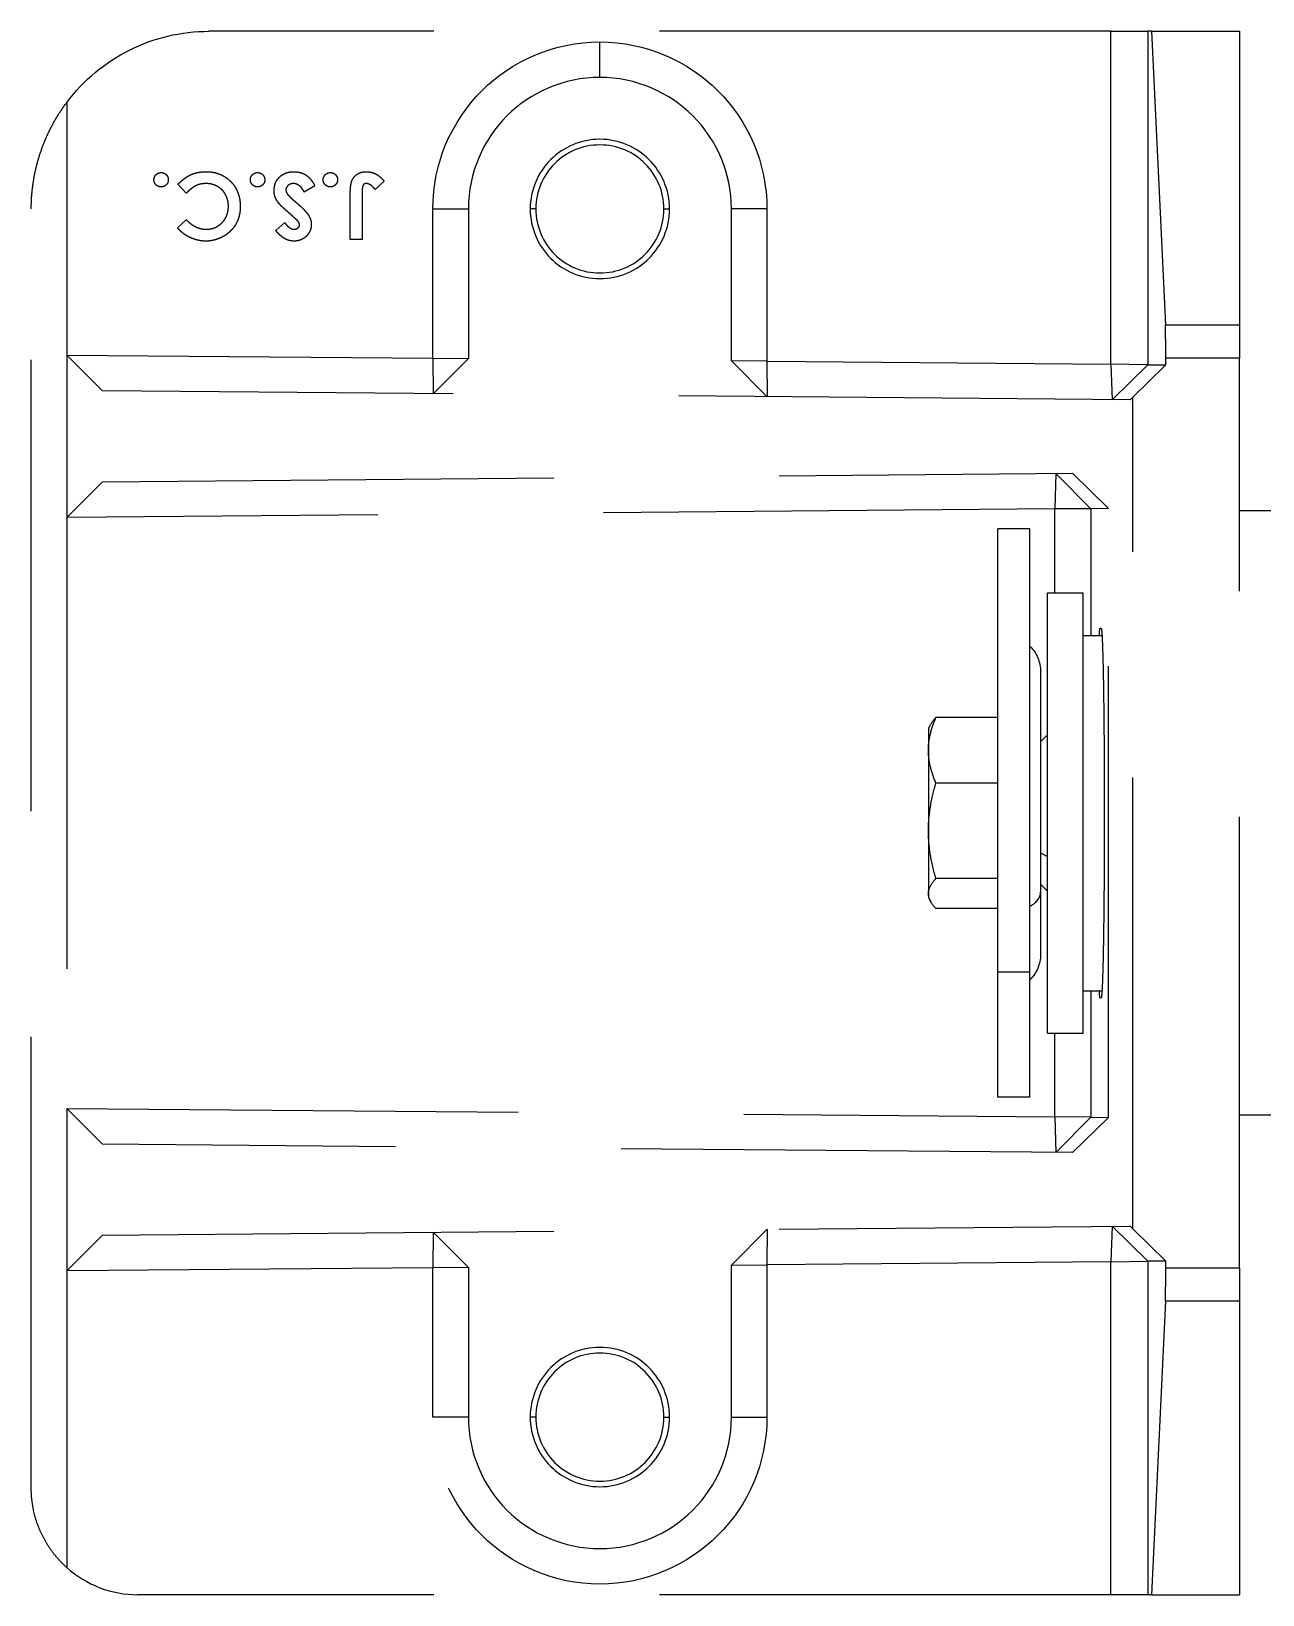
# Model space of a CAD drawing. Extents: x -32000 to 416743, y -254124 to 144214.
# Drawn here: x 255297.6 to 255470.8, y 64400.2 to 64620.2 of the extents above; entities that cross this region are included whole.
import ezdxf

# ---------------------------------------------------------------- set-up
doc = ezdxf.new("R2010")
doc.units = 0
doc.header["$LTSCALE"] = 10
doc.linetypes.add('XFM1Q40$0$HIDDEN', pattern=[9.525, 6.35, -3.175])

# ---------------------------------------------------------------- blocks, each defined once
blk = doc.blocks.new('XFM1Q40')
at = {"color": 252, "linetype": 'XFM1Q40$0$HIDDEN'}
for p, q in [((255449.5, 64620.17, -0.33), (255322.59, 64620.17, -0.33)), ((255377.59, 64613.67, 4.67), (255377.59, 64618.67, -0.33)), ((255449.5, 64573.33, -0.33), (255449.5, 64620.17, -0.33)), ((255449.5, 64620.17, -0.33), (255454.68, 64620.17, 4.67)), ((255454.68, 64620.17, 4.67), (255454.68, 64573.24, 4.67)), ((255455.2, 64620.17, 34.67), (255454.68, 64620.17, 4.67)), ((255455.2, 64620.17, 34.67), (255467.59, 64620.17, 34.67)), ((255455.2, 64620.17, 34.67), (255457.15, 64578.88, 146.41)), ((255467.59, 64620.17, 34.67), (255467.59, 64578.88, 146.41)), ((255302.59, 64610.17, -0.33), (255302.59, 64574.61, -0.33)), ((255319.4, 64597.39, 0.67), (255318.22, 64598.64, 0.67)), ((255347.23, 64599.1, 0.67), (255345.97, 64597.93, 0.67)), ((255337.47, 64598.43, 0.67), (255336, 64597.55, 0.67)), ((255342.47, 64590.89, 0.67), (255342.47, 64597.05, 0.67)), ((255344.14, 64597.44, 0.67), (255344.14, 64590.89, 0.67)), ((255297.59, 64415.17, -5.33), (255297.59, 64595.17, -5.33)), ((255354.09, 64574.16, -0.33), (255354.09, 64595.17, -0.33)), ((255354.09, 64595.17, -0.33), (255359.09, 64595.17, 4.67)), ((255359.09, 64595.17, 4.67), (255359.09, 64574.12, 4.67)), ((255368.57, 64595.17, -10.33), (255367.79, 64595.17, 4.67)), ((255386.6, 64595.17, -10.33), (255387.39, 64595.17, 4.67)), ((255401.09, 64595.17, -0.33), (255396.09, 64595.17, 4.67)), ((255396.09, 64573.8, 4.67), (255396.09, 64595.17, 4.67)), ((255401.09, 64595.17, -0.33), (255401.09, 64573.75, -0.33)), ((255318.18, 64592.5, 0.67), (255319.4, 64593.66, 0.67)), ((255331.99, 64592.13, 0.67), (255333.24, 64593.27, 0.67)), ((255344.14, 64590.89, 0.67), (255342.47, 64590.89, 0.67)), ((255457.15, 64578.88, 146.41), (255467.59, 64578.88, 146.41)), ((255302.59, 64574.61, -0.33), (255354.09, 64574.16, -0.33)), ((255302.59, 64574.61, -0.33), (255302.59, 64551.73, -0.33)), ((255307.59, 64569.57, 4.67), (255302.59, 64574.61, -0.33)), ((255354.09, 64574.16, -0.33), (255359.09, 64574.12, 4.67)), ((255354.09, 64574.16, -0.33), (255354.13, 64569.16, 4.67)), ((255359.09, 64574.12, 4.67), (255354.13, 64569.16, 4.67)), ((255401.09, 64573.75, -0.33), (255396.09, 64573.8, 4.67)), ((255401.13, 64568.75, 4.67), (255396.09, 64573.8, 4.67)), ((255401.09, 64573.75, -0.33), (255449.5, 64573.33, -0.33)), ((255401.09, 64573.75, -0.33), (255401.13, 64568.75, 4.67)), ((255454.68, 64573.24, 4.67), (255449.5, 64573.33, -0.33)), ((255449.5, 64573.33, -0.33), (255449.67, 64568.33, 4.67)), ((255454.68, 64573.24, 4.67), (255449.67, 64568.33, 4.67)), ((255457.21, 64573.22, 149.67), (255452.59, 64568.68, 149.67)), ((255454.68, 64573.24, 4.67), (255457.21, 64573.22, 149.67)), ((255457.21, 64573.22, 149.67), (255457.21, 64574.19, 149.67)), ((255467.59, 64574.19, 149.67), (255457.21, 64574.19, 149.67)), ((255467.59, 64446.15, 149.67), (255467.59, 64574.19, 149.67)), ((255452.2, 64568.31, 149.29), (255307.59, 64569.57, 4.67)), ((255452.59, 64568.68, 149.67), (255452.2, 64568.31, 149.29)), ((255452.59, 64451.66, 149.67), (255452.59, 64568.68, 149.67)), ((255307.59, 64556.78, 4.67), (255444.1, 64557.97, 141.19)), ((255441.72, 64557.95, 4.67), (255441.59, 64552.95, -0.33)), ((255446.68, 64552.99, 4.76), (255441.72, 64557.95, 4.67)), ((255444.1, 64557.97, 141.19), (255449.15, 64553.01, 146.23)), ((255302.59, 64551.73, -0.33), (255307.59, 64556.78, 4.67)), ((255441.59, 64552.95, -0.33), (255302.59, 64551.73, -0.33)), ((255446.68, 64552.99, 4.76), (255441.59, 64552.95, -0.33)), ((255441.59, 64541.17, -0.33), (255441.59, 64552.95, -0.33)), ((255449.15, 64553.01, 146.23), (255446.68, 64552.99, 4.76)), ((255446.68, 64552.99, 4.76), (255446.68, 64535.17, 4.76)), ((255449.15, 64467.33, 146.23), (255449.15, 64553.01, 146.23)), ((255482.59, 64552.67, 84.67), (255467.59, 64552.67, 84.67)), ((255302.59, 64551.73, -0.33), (255302.59, 64468.61, -0.33)), ((255438.09, 64550.17, 86.67), (255433.59, 64550.17, 86.67)), ((255440.59, 64541.17, 86.67), (255445.59, 64541.17, 86.67)), ((255445.59, 64535.17, 86.67), (255448.23, 64535.17, 86.67)), ((255447.98, 64536.2, 79.67), (255448.11, 64536.19, 86.67)), ((255423.81, 64522.08, 86.67), (255424.16, 64522.69, 86.67)), ((255433.59, 64523.62, 89.57), (255424.87, 64523.62, 89.57)), ((255439.59, 64520.17, 86.67), (255440.59, 64521.17, 86.67)), ((255433.59, 64514.39, 99.77), (255424.87, 64514.39, 99.77)), ((255439.59, 64504.59, 94.97), (255440.59, 64504.04, 95.8)), ((255433.59, 64500.94, 96.87), (255424.87, 64500.94, 96.87)), ((255439.59, 64500.17, 86.67), (255440.59, 64499.17, 86.67)), ((255423.81, 64498.26, 86.67), (255424.16, 64497.66, 86.67)), ((255433.59, 64496.72, 83.78), (255424.87, 64496.72, 83.78)), ((255438.09, 64487.79, 119.83), (255433.59, 64487.79, 119.83)), ((255445.59, 64485.17, 86.67), (255448.23, 64485.17, 86.67)), ((255446.68, 64485.17, 4.76), (255446.68, 64467.35, 4.76)), ((255448.11, 64484.15, 86.67), (255447.98, 64484.14, 79.67)), ((255440.59, 64479.17, 86.67), (255445.59, 64479.17, 86.67)), ((255441.59, 64467.4, -0.33), (255441.59, 64479.17, -0.33)), ((255438.09, 64470.17, 86.67), (255433.59, 64470.17, 86.67)), ((255302.59, 64468.61, -0.33), (255302.59, 64445.73, -0.33)), ((255302.59, 64468.61, -0.33), (255441.59, 64467.4, -0.33)), ((255307.59, 64463.57, 4.67), (255302.59, 64468.61, -0.33)), ((255446.68, 64467.35, 4.76), (255441.59, 64467.4, -0.33)), ((255441.59, 64467.4, -0.33), (255441.72, 64462.4, 4.67)), ((255446.68, 64467.35, 4.76), (255441.72, 64462.4, 4.67)), ((255449.15, 64467.33, 146.23), (255444.1, 64462.38, 141.19)), ((255446.68, 64467.35, 4.76), (255449.15, 64467.33, 146.23)), ((255482.59, 64467.67, 84.67), (255467.59, 64467.67, 84.67)), ((255444.1, 64462.38, 141.19), (255307.59, 64463.57, 4.67)), ((255307.59, 64450.78, 4.67), (255452.2, 64452.04, 149.29)), ((255396.09, 64446.55, 4.67), (255401.13, 64451.59, 4.67)), ((255401.13, 64451.59, 4.67), (255401.09, 64446.59, -0.33)), ((255449.67, 64452.02, 4.67), (255449.5, 64447.01, -0.33)), ((255449.67, 64452.02, 4.67), (255454.68, 64447.1, 4.67)), ((255452.2, 64452.04, 149.29), (255452.59, 64451.66, 149.67)), ((255452.59, 64451.66, 149.67), (255457.21, 64447.12, 149.67)), ((255302.59, 64445.73, -0.33), (255307.59, 64450.78, 4.67)), ((255354.13, 64451.18, 4.67), (255354.09, 64446.18, -0.33)), ((255354.13, 64451.18, 4.67), (255359.09, 64446.23, 4.67)), ((255449.5, 64447.01, -0.33), (255401.09, 64446.59, -0.33)), ((255449.5, 64447.01, -0.33), (255454.68, 64447.1, 4.67)), ((255449.5, 64400.17, -0.33), (255449.5, 64447.01, -0.33)), ((255457.21, 64447.12, 149.67), (255454.68, 64447.1, 4.67)), ((255454.68, 64447.1, 4.67), (255454.68, 64400.17, 4.67)), ((255457.21, 64446.15, 149.67), (255457.21, 64447.12, 149.67)), ((255354.09, 64446.18, -0.33), (255302.59, 64445.73, -0.33)), ((255302.59, 64445.73, -0.33), (255302.59, 64403.99, -0.33)), ((255359.09, 64446.23, 4.67), (255354.09, 64446.18, -0.33)), ((255354.09, 64425.17, -0.33), (255354.09, 64446.18, -0.33)), ((255359.09, 64446.23, 4.67), (255359.09, 64425.17, 4.67)), ((255396.09, 64446.55, 4.67), (255401.09, 64446.59, -0.33)), ((255396.09, 64425.17, 4.67), (255396.09, 64446.55, 4.67)), ((255401.09, 64446.59, -0.33), (255401.09, 64425.17, -0.33)), ((255457.21, 64446.15, 149.67), (255467.59, 64446.15, 149.67)), ((255457.15, 64441.46, 146.41), (255455.2, 64400.17, 34.67)), ((255467.59, 64441.46, 146.41), (255457.15, 64441.46, 146.41)), ((255467.59, 64441.46, 146.41), (255467.59, 64400.17, 34.67)), ((255359.09, 64425.17, 4.67), (255354.09, 64425.17, -0.33)), ((255368.57, 64425.17, -10.33), (255367.79, 64425.17, 4.67)), ((255386.6, 64425.17, -10.33), (255387.39, 64425.17, 4.67)), ((255396.09, 64425.17, 4.67), (255401.09, 64425.17, -0.33)), ((255449.5, 64400.17, -0.33), (255312.59, 64400.17, -0.33)), ((255454.68, 64400.17, 4.67), (255449.5, 64400.17, -0.33)), ((255455.2, 64400.17, 34.67), (255454.68, 64400.17, 4.67)), ((255455.2, 64400.17, 34.67), (255467.59, 64400.17, 34.67))]:
    blk.add_line(p, q, dxfattribs=at)
at = {"color": 252, "linetype": 'XFM1Q40$0$HIDDEN', "extrusion": (1.76787e-16, -2.22045e-16, -1)}
for centre, radius, start, end in [((-255322.59, 64595.17, 0.33), 25, 36.8699, 90), ((-255377.59, 64595.17, 0.33), 23.5, 0, 90), ((-255377.59, 64595.17, 0.33), 23.5, 90, 180), ((-255377.59, 64425.17, 0.33), 23.5, 180, 0)]:
    blk.add_arc(centre, radius, start, end, dxfattribs=at)
at = {"color": 252, "linetype": 'XFM1Q40$0$HIDDEN'}
for centre, radius, start, end in [((255377.59, 64595.17, 4.67), 18.5, 90, 180), ((255377.59, 64595.17, 4.67), 18.5, 0, 90), ((255377.59, 64595.17, 4.67), 9.8, 0, 180), ((255377.59, 64595.17, -10.33), 9.01, 0, 180), ((255377.59, 64595.17, 4.67), 9.8, 180, 0), ((255377.59, 64595.17, -10.33), 9.01, 180, 0), ((255377.59, 64425.17, 4.67), 9.8, 0, 180), ((255377.59, 64425.17, -10.33), 9.01, 0, 180), ((255377.59, 64425.17, 4.67), 18.5, 180, 0), ((255377.59, 64425.17, 4.67), 9.8, 180, 0), ((255377.59, 64425.17, -10.33), 9.01, 180, 0), ((255312.59, 64415.17, -0.33), 15, 228.1897, 270)]:
    blk.add_arc(centre, radius, start, end, dxfattribs=at)
at = {"color": 252, "linetype": 'XFM1Q40$0$HIDDEN', "extrusion": (1, 7.77156e-16, -1.0842e-17)}
for centre, start, end in [((64574.19, 144.67, 255467.59), 20.2826, 90), ((64446.15, 144.67, 255467.59), 90, 159.7174)]:
    blk.add_arc(centre, 5, start, end, dxfattribs=at)
at = {"color": 252, "linetype": 'XFM1Q40$0$HIDDEN', "extrusion": (-1, -9.78617e-16, -2.8502e-16)}
for centre, start, end in [((-64510.17, 86.67, -255433.59), 55.9777, 180), ((-64510.17, 86.67, -255438.09), 55.9777, 180), ((-64510.17, 86.67, -255433.59), 0, 55.9777), ((-64510.17, 86.67, -255438.09), 0, 55.9777)]:
    blk.add_arc(centre, 40, start, end, dxfattribs=at)
at = {"color": 252, "linetype": 'XFM1Q40$0$HIDDEN', "extrusion": (-1, -7.77156e-16, -6.59239e-17)}
for centre in [(-64510.17, 86.67, -255440.59), (-64510.17, 86.67, -255445.59)]:
    blk.add_arc(centre, 31, 0, 180, dxfattribs=at)
at = {"color": 252, "linetype": 'XFM1Q40$0$HIDDEN', "extrusion": (0, 0, -1)}
for centre, start, end in [((-255434.59, 64530.07, -86.67), 134.427, 180), ((-255434.59, 64490.28, -86.67), 180, 225.573)]:
    blk.add_arc(centre, 5, start, end, dxfattribs=at)
at = {"color": 252, "linetype": 'XFM1Q40$0$HIDDEN', "extrusion": (1, 9.78617e-16, 2.8502e-16)}
for start, end in [(0, 124.0223), (124.0223, 180)]:
    blk.add_arc((64510.17, 86.67, 255439.59), 19.89, start, end, dxfattribs=at)
at = {"color": 252, "linetype": 'XFM1Q40$0$HIDDEN', "extrusion": (1, 9.0633e-16, 3.13183e-16)}
for start, end in [(0, 42.1457), (42.1457, 102.1457), (102.1457, 162.1457), (162.1457, 180)]:
    blk.add_arc((64510.17, 86.67, 255423.81), 11.91, start, end, dxfattribs=at)
at = {"color": 252, "linetype": 'XFM1Q40$0$HIDDEN', "extrusion": (-1.05003e-15, 0.82882, 0.559516)}
blk.add_arc((-255434.59, -36002.71, 53515.81), 5, 134.427, 180, dxfattribs=at)
at = {"color": 252, "linetype": 'XFM1Q40$0$HIDDEN'}
for points, knots in [([(255297.59, 64595.17, -5.33), (255297.59, 64595.82, -5.04), (255297.61, 64596.47, -4.75), (255297.71, 64597.76, -4.17), (255297.79, 64598.4, -3.89), (255297.99, 64599.69, -3.34), (255298.12, 64600.33, -3.06), (255298.42, 64601.61, -2.54), (255298.6, 64602.24, -2.29), (255299.01, 64603.5, -1.82), (255299.24, 64604.13, -1.6), (255299.62, 64605.06, -1.3), (255299.76, 64605.37, -1.2), (255300.05, 64605.99, -1.01), (255300.2, 64606.3, -0.93), (255300.68, 64607.23, -0.69), (255301.02, 64607.83, -0.56), (255301.76, 64609.02, -0.38), (255302.16, 64609.6, -0.33), (255302.59, 64610.17, -0.33)], [-0.00003162, -0.00003162, -0.00003162, -0.00003162, 0.00209199, 0.00209199, 0.00421561, 0.00421561, 0.00633922, 0.00633922, 0.00846283, 0.00846283, 0.01058645, 0.01058645, 0.01164825, 0.01164825, 0.01271006, 0.01271006, 0.01483368, 0.01483368, 0.01695729, 0.01695729, 0.01695729, 0.01695729]), ([(255314.85, 64599.28, 0.67), (255314.85, 64599.34, 0.67), (255314.86, 64599.48, 0.67), (255314.92, 64599.67, 0.67), (255315.01, 64599.84, 0.67), (255315.14, 64600, 0.67), (255315.29, 64600.13, 0.67), (255315.47, 64600.22, 0.67), (255315.66, 64600.28, 0.67), (255315.79, 64600.29, 0.67), (255315.86, 64600.29, 0.67)], [0, 0, 0, 0, 0.127841, 0.249779, 0.372553, 0.500261, 0.627969, 0.750265, 0.873322, 1, 1, 1, 1]), ([(255315.86, 64598.27, 0.67), (255315.79, 64598.27, 0.67), (255315.66, 64598.28, 0.67), (255315.47, 64598.33, 0.67), (255315.29, 64598.43, 0.67), (255315.14, 64598.56, 0.67), (255315.01, 64598.71, 0.67), (255314.92, 64598.88, 0.67), (255314.86, 64599.07, 0.67), (255314.85, 64599.21, 0.67), (255314.85, 64599.28, 0.67)], [0, 0, 0, 0, 0.1270595, 0.2501582, 0.3728214, 0.5001668, 0.6273612, 0.7494693, 0.871774, 1, 1, 1, 1]), ([(255315.86, 64600.29, 0.67), (255315.93, 64600.29, 0.67), (255316.06, 64600.28, 0.67), (255316.25, 64600.22, 0.67), (255316.42, 64600.13, 0.67), (255316.58, 64600, 0.67), (255316.71, 64599.84, 0.67), (255316.8, 64599.67, 0.67), (255316.86, 64599.48, 0.67), (255316.87, 64599.34, 0.67), (255316.87, 64599.28, 0.67)], [0, 0, 0, 0, 0.126739, 0.249854, 0.371183, 0.498951, 0.62672, 0.750102, 0.872098, 1, 1, 1, 1]), ([(255316.87, 64599.28, 0.67), (255316.87, 64599.21, 0.67), (255316.86, 64599.07, 0.67), (255316.8, 64598.88, 0.67), (255316.71, 64598.71, 0.67), (255316.58, 64598.56, 0.67), (255316.42, 64598.43, 0.67), (255316.25, 64598.33, 0.67), (255316.06, 64598.28, 0.67), (255315.93, 64598.27, 0.67), (255315.86, 64598.27, 0.67)], [0, 0, 0, 0, 0.1282867, 0.2506492, 0.3733704, 0.500625, 0.6280307, 0.7497234, 0.8728804, 1, 1, 1, 1]), ([(255318.22, 64598.64, 0.67), (255318.3, 64598.72, 0.67), (255318.46, 64598.87, 0.67), (255318.71, 64599.1, 0.67), (255318.95, 64599.3, 0.67), (255319.19, 64599.48, 0.67), (255319.43, 64599.65, 0.67), (255319.66, 64599.79, 0.67), (255319.89, 64599.92, 0.67), (255320.12, 64600.03, 0.67), (255320.35, 64600.12, 0.67), (255320.59, 64600.19, 0.67), (255320.83, 64600.26, 0.67), (255321.08, 64600.32, 0.67), (255321.34, 64600.36, 0.67), (255321.61, 64600.39, 0.67), (255321.89, 64600.41, 0.67), (255322.07, 64600.41, 0.67), (255322.17, 64600.41, 0.67)], [0, 0, 0, 0, 0.077784, 0.151817, 0.222542, 0.29028, 0.354643, 0.415801, 0.474713, 0.53043, 0.585584, 0.641307, 0.6979, 0.75542, 0.814521, 0.874876, 0.936669, 1, 1, 1, 1]), ([(255322.18, 64598.74, 0.67), (255322.05, 64598.74, 0.67), (255321.81, 64598.73, 0.67), (255321.45, 64598.68, 0.67), (255321.11, 64598.59, 0.67), (255320.83, 64598.48, 0.67), (255320.62, 64598.37, 0.67), (255320.46, 64598.28, 0.67), (255320.29, 64598.17, 0.67), (255320.12, 64598.04, 0.67), (255319.94, 64597.9, 0.67), (255319.77, 64597.74, 0.67), (255319.58, 64597.58, 0.67), (255319.46, 64597.45, 0.67), (255319.4, 64597.39, 0.67)], [0, 0, 0, 0, 0.117044, 0.22996, 0.340689, 0.449881, 0.50608, 0.565321, 0.62822, 0.694742, 0.765029, 0.839587, 0.917753, 1, 1, 1, 1]), ([(255322.17, 64600.41, 0.67), (255322.34, 64600.41, 0.67), (255322.68, 64600.4, 0.67), (255323.18, 64600.33, 0.67), (255323.65, 64600.23, 0.67), (255324.1, 64600.08, 0.67), (255324.52, 64599.88, 0.67), (255324.92, 64599.64, 0.67), (255325.3, 64599.36, 0.67), (255325.65, 64599.04, 0.67), (255325.96, 64598.69, 0.67), (255326.24, 64598.31, 0.67), (255326.47, 64597.9, 0.67), (255326.66, 64597.47, 0.67), (255326.81, 64597.01, 0.67), (255326.92, 64596.53, 0.67), (255326.98, 64596.03, 0.67), (255326.99, 64595.69, 0.67), (255326.99, 64595.51, 0.67)], [0, 0, 0, 0, 0.067374, 0.131832, 0.194455, 0.255566, 0.315587, 0.375625, 0.436133, 0.497772, 0.559461, 0.620267, 0.680775, 0.741575, 0.803222, 0.866497, 0.931913, 1, 1, 1, 1]), ([(255325.32, 64595.51, 0.67), (255325.32, 64595.59, 0.67), (255325.32, 64595.74, 0.67), (255325.3, 64595.97, 0.67), (255325.27, 64596.19, 0.67), (255325.23, 64596.4, 0.67), (255325.17, 64596.6, 0.67), (255325.1, 64596.8, 0.67), (255325.02, 64597, 0.67), (255324.93, 64597.18, 0.67), (255324.82, 64597.36, 0.67), (255324.71, 64597.53, 0.67), (255324.58, 64597.69, 0.67), (255324.45, 64597.84, 0.67), (255324.3, 64597.97, 0.67), (255324.14, 64598.1, 0.67), (255323.97, 64598.22, 0.67), (255323.8, 64598.33, 0.67), (255323.61, 64598.43, 0.67), (255323.42, 64598.51, 0.67), (255323.23, 64598.58, 0.67), (255323.03, 64598.64, 0.67), (255322.82, 64598.69, 0.67), (255322.61, 64598.72, 0.67), (255322.4, 64598.74, 0.67), (255322.25, 64598.74, 0.67), (255322.18, 64598.74, 0.67)], [0, 0, 0, 0, 0.04599, 0.090647, 0.134497, 0.177347, 0.219284, 0.260927, 0.302462, 0.343585, 0.384146, 0.424344, 0.464381, 0.503969, 0.543783, 0.583766, 0.624386, 0.665518, 0.706649, 0.747805, 0.788877, 0.830204, 0.871696, 0.913726, 0.956584, 1, 1, 1, 1]), ([(255328.42, 64599.28, 0.67), (255328.42, 64599.34, 0.67), (255328.43, 64599.48, 0.67), (255328.49, 64599.67, 0.67), (255328.58, 64599.84, 0.67), (255328.71, 64600, 0.67), (255328.87, 64600.13, 0.67), (255329.04, 64600.22, 0.67), (255329.23, 64600.28, 0.67), (255329.36, 64600.29, 0.67), (255329.43, 64600.29, 0.67)], [0, 0, 0, 0, 0.127841, 0.249779, 0.372553, 0.500261, 0.627969, 0.750265, 0.873322, 1, 1, 1, 1]), ([(255329.43, 64598.27, 0.67), (255329.36, 64598.27, 0.67), (255329.23, 64598.28, 0.67), (255329.04, 64598.33, 0.67), (255328.87, 64598.43, 0.67), (255328.71, 64598.56, 0.67), (255328.58, 64598.71, 0.67), (255328.49, 64598.88, 0.67), (255328.43, 64599.07, 0.67), (255328.42, 64599.21, 0.67), (255328.42, 64599.28, 0.67)], [0, 0, 0, 0, 0.1270595, 0.2501582, 0.3728214, 0.5001668, 0.6273612, 0.7494693, 0.871774, 1, 1, 1, 1]), ([(255329.43, 64600.29, 0.67), (255329.5, 64600.29, 0.67), (255329.63, 64600.28, 0.67), (255329.82, 64600.22, 0.67), (255330, 64600.13, 0.67), (255330.15, 64600, 0.67), (255330.28, 64599.84, 0.67), (255330.37, 64599.67, 0.67), (255330.43, 64599.48, 0.67), (255330.44, 64599.34, 0.67), (255330.44, 64599.28, 0.67)], [0, 0, 0, 0, 0.126739, 0.249854, 0.371183, 0.498951, 0.62672, 0.750102, 0.872098, 1, 1, 1, 1]), ([(255330.44, 64599.28, 0.67), (255330.44, 64599.21, 0.67), (255330.43, 64599.07, 0.67), (255330.38, 64598.88, 0.67), (255330.28, 64598.71, 0.67), (255330.15, 64598.56, 0.67), (255330, 64598.43, 0.67), (255329.82, 64598.33, 0.67), (255329.63, 64598.28, 0.67), (255329.5, 64598.27, 0.67), (255329.43, 64598.27, 0.67)], [0, 0, 0, 0, 0.1282867, 0.2506492, 0.3733704, 0.500625, 0.6280307, 0.7497234, 0.8728804, 1, 1, 1, 1]), ([(255331.75, 64597.77, 0.67), (255331.75, 64597.86, 0.67), (255331.76, 64598.04, 0.67), (255331.8, 64598.31, 0.67), (255331.86, 64598.57, 0.67), (255331.94, 64598.82, 0.67), (255332.05, 64599.05, 0.67), (255332.18, 64599.27, 0.67), (255332.34, 64599.47, 0.67), (255332.52, 64599.67, 0.67), (255332.72, 64599.84, 0.67), (255332.94, 64599.99, 0.67), (255333.17, 64600.12, 0.67), (255333.42, 64600.23, 0.67), (255333.68, 64600.31, 0.67), (255333.95, 64600.37, 0.67), (255334.24, 64600.4, 0.67), (255334.44, 64600.41, 0.67), (255334.54, 64600.41, 0.67)], [0, 0, 0, 0, 0.065193, 0.12791, 0.189023, 0.248512, 0.307568, 0.366978, 0.426948, 0.4883, 0.550066, 0.611349, 0.67219, 0.734048, 0.796945, 0.862267, 0.929634, 1, 1, 1, 1]), ([(255334.48, 64598.74, 0.67), (255334.41, 64598.74, 0.67), (255334.27, 64598.73, 0.67), (255334.07, 64598.68, 0.67), (255333.88, 64598.6, 0.67), (255333.72, 64598.48, 0.67), (255333.59, 64598.35, 0.67), (255333.49, 64598.2, 0.67), (255333.43, 64598.03, 0.67), (255333.42, 64597.92, 0.67), (255333.42, 64597.86, 0.67)], [0, 0, 0, 0, 0.1419221, 0.2753495, 0.4052739, 0.5362988, 0.6622399, 0.7779667, 0.88833, 1, 1, 1, 1]), ([(255336, 64597.55, 0.67), (255335.95, 64597.65, 0.67), (255335.84, 64597.83, 0.67), (255335.67, 64598.07, 0.67), (255335.49, 64598.28, 0.67), (255335.3, 64598.45, 0.67), (255335.1, 64598.58, 0.67), (255334.9, 64598.67, 0.67), (255334.69, 64598.73, 0.67), (255334.55, 64598.74, 0.67), (255334.48, 64598.74, 0.67)], [0, 0, 0, 0, 0.160458, 0.307612, 0.442139, 0.566229, 0.681222, 0.789558, 0.895029, 1, 1, 1, 1]), ([(255334.54, 64600.41, 0.67), (255334.62, 64600.41, 0.67), (255334.78, 64600.41, 0.67), (255335.01, 64600.38, 0.67), (255335.23, 64600.35, 0.67), (255335.45, 64600.29, 0.67), (255335.66, 64600.23, 0.67), (255335.86, 64600.14, 0.67), (255336.05, 64600.05, 0.67), (255336.24, 64599.94, 0.67), (255336.41, 64599.81, 0.67), (255336.58, 64599.66, 0.67), (255336.75, 64599.5, 0.67), (255336.91, 64599.32, 0.67), (255337.06, 64599.12, 0.67), (255337.2, 64598.91, 0.67), (255337.34, 64598.68, 0.67), (255337.42, 64598.52, 0.67), (255337.47, 64598.43, 0.67)], [0, 0, 0, 0, 0.0635598, 0.1258849, 0.1862647, 0.2450088, 0.3033976, 0.3608185, 0.4180847, 0.4755399, 0.5338146, 0.5936782, 0.6550955, 0.7187347, 0.7849464, 0.8535031, 0.9251726, 1, 1, 1, 1]), ([(255338.66, 64599.28, 0.67), (255338.66, 64599.34, 0.67), (255338.67, 64599.48, 0.67), (255338.73, 64599.67, 0.67), (255338.82, 64599.84, 0.67), (255338.95, 64600, 0.67), (255339.1, 64600.13, 0.67), (255339.28, 64600.22, 0.67), (255339.47, 64600.28, 0.67), (255339.6, 64600.29, 0.67), (255339.67, 64600.29, 0.67)], [0, 0, 0, 0, 0.127841, 0.249779, 0.372553, 0.500261, 0.627969, 0.750265, 0.873322, 1, 1, 1, 1]), ([(255339.67, 64598.27, 0.67), (255339.6, 64598.27, 0.67), (255339.47, 64598.28, 0.67), (255339.28, 64598.33, 0.67), (255339.11, 64598.43, 0.67), (255338.95, 64598.56, 0.67), (255338.82, 64598.71, 0.67), (255338.73, 64598.88, 0.67), (255338.67, 64599.07, 0.67), (255338.66, 64599.21, 0.67), (255338.66, 64599.28, 0.67)], [0, 0, 0, 0, 0.1270595, 0.2501582, 0.3728214, 0.5001668, 0.6273612, 0.7494693, 0.871774, 1, 1, 1, 1]), ([(255339.67, 64600.29, 0.67), (255339.74, 64600.29, 0.67), (255339.87, 64600.28, 0.67), (255340.06, 64600.22, 0.67), (255340.24, 64600.13, 0.67), (255340.39, 64600, 0.67), (255340.52, 64599.84, 0.67), (255340.61, 64599.67, 0.67), (255340.67, 64599.48, 0.67), (255340.68, 64599.34, 0.67), (255340.68, 64599.28, 0.67)], [0, 0, 0, 0, 0.126739, 0.249854, 0.371183, 0.498951, 0.62672, 0.750102, 0.872098, 1, 1, 1, 1]), ([(255340.68, 64599.28, 0.67), (255340.68, 64599.21, 0.67), (255340.67, 64599.07, 0.67), (255340.61, 64598.88, 0.67), (255340.52, 64598.71, 0.67), (255340.39, 64598.56, 0.67), (255340.23, 64598.43, 0.67), (255340.06, 64598.33, 0.67), (255339.87, 64598.28, 0.67), (255339.74, 64598.27, 0.67), (255339.67, 64598.27, 0.67)], [0, 0, 0, 0, 0.128287, 0.250649, 0.37337, 0.500625, 0.628031, 0.749723, 0.87288, 1, 1, 1, 1]), ([(255342.47, 64597.05, 0.67), (255342.47, 64597.17, 0.67), (255342.47, 64597.4, 0.67), (255342.48, 64597.72, 0.67), (255342.5, 64598.02, 0.67), (255342.52, 64598.29, 0.67), (255342.55, 64598.54, 0.67), (255342.59, 64598.76, 0.67), (255342.64, 64598.95, 0.67), (255342.71, 64599.16, 0.67), (255342.82, 64599.4, 0.67), (255342.99, 64599.65, 0.67), (255343.2, 64599.88, 0.67), (255343.44, 64600.07, 0.67), (255343.72, 64600.22, 0.67), (255344.02, 64600.33, 0.67), (255344.35, 64600.4, 0.67), (255344.58, 64600.41, 0.67), (255344.69, 64600.41, 0.67)], [0, 0, 0, 0, 0.0764104, 0.1472277, 0.212073, 0.2710544, 0.3241761, 0.3719781, 0.4141163, 0.4509948, 0.5180951, 0.5835658, 0.6487332, 0.7154311, 0.7831206, 0.8520752, 0.9238429, 1, 1, 1, 1]), ([(255344.69, 64598.74, 0.67), (255344.65, 64598.74, 0.67), (255344.56, 64598.74, 0.67), (255344.44, 64598.69, 0.67), (255344.34, 64598.61, 0.67), (255344.28, 64598.52, 0.67), (255344.24, 64598.43, 0.67), (255344.21, 64598.34, 0.67), (255344.19, 64598.23, 0.67), (255344.17, 64598.11, 0.67), (255344.15, 64597.97, 0.67), (255344.14, 64597.81, 0.67), (255344.14, 64597.63, 0.67), (255344.14, 64597.5, 0.67), (255344.14, 64597.44, 0.67)], [0, 0, 0, 0, 0.0836649, 0.1608601, 0.2367566, 0.3196641, 0.3673443, 0.4262313, 0.4935493, 0.5728733, 0.6624888, 0.7645312, 0.8758718, 1, 1, 1, 1]), ([(255344.69, 64600.41, 0.67), (255344.82, 64600.41, 0.67), (255345.06, 64600.4, 0.67), (255345.41, 64600.34, 0.67), (255345.75, 64600.23, 0.67), (255346.08, 64600.09, 0.67), (255346.39, 64599.9, 0.67), (255346.69, 64599.67, 0.67), (255346.97, 64599.4, 0.67), (255347.14, 64599.2, 0.67), (255347.23, 64599.1, 0.67)], [0, 0, 0, 0, 0.123869, 0.244318, 0.36308, 0.483363, 0.604704, 0.731021, 0.862039, 1, 1, 1, 1]), ([(255345.97, 64597.93, 0.67), (255345.9, 64598, 0.67), (255345.78, 64598.14, 0.67), (255345.6, 64598.33, 0.67), (255345.43, 64598.47, 0.67), (255345.27, 64598.58, 0.67), (255345.12, 64598.65, 0.67), (255344.97, 64598.71, 0.67), (255344.83, 64598.74, 0.67), (255344.74, 64598.74, 0.67), (255344.69, 64598.74, 0.67)], [0, 0, 0, 0, 0.191177, 0.356896, 0.499617, 0.618069, 0.721813, 0.819283, 0.911678, 1, 1, 1, 1]), ([(255332.71, 64595.64, 0.67), (255332.63, 64595.73, 0.67), (255332.47, 64595.9, 0.67), (255332.27, 64596.16, 0.67), (255332.1, 64596.42, 0.67), (255331.97, 64596.67, 0.67), (255331.87, 64596.93, 0.67), (255331.8, 64597.2, 0.67), (255331.76, 64597.48, 0.67), (255331.76, 64597.67, 0.67), (255331.75, 64597.77, 0.67)], [0, 0, 0, 0, 0.150811, 0.289911, 0.417498, 0.535597, 0.648803, 0.762441, 0.879845, 1, 1, 1, 1]), ([(255333.42, 64597.86, 0.67), (255333.42, 64597.81, 0.67), (255333.43, 64597.7, 0.67), (255333.47, 64597.54, 0.67), (255333.55, 64597.38, 0.67), (255333.63, 64597.25, 0.67), (255333.72, 64597.14, 0.67), (255333.8, 64597.05, 0.67), (255333.9, 64596.94, 0.67), (255334.02, 64596.83, 0.67), (255334.15, 64596.7, 0.67), (255334.3, 64596.56, 0.67), (255334.47, 64596.41, 0.67), (255334.59, 64596.31, 0.67), (255334.65, 64596.26, 0.67)], [0, 0, 0, 0, 0.076338, 0.155074, 0.238325, 0.327891, 0.378865, 0.43968, 0.509886, 0.588921, 0.677472, 0.775572, 0.882649, 1, 1, 1, 1]), ([(255326.99, 64595.51, 0.67), (255326.99, 64595.4, 0.67), (255326.99, 64595.17, 0.67), (255326.96, 64594.84, 0.67), (255326.91, 64594.52, 0.67), (255326.84, 64594.2, 0.67), (255326.75, 64593.9, 0.67), (255326.65, 64593.6, 0.67), (255326.52, 64593.32, 0.67), (255326.38, 64593.04, 0.67), (255326.22, 64592.78, 0.67), (255326.04, 64592.53, 0.67), (255325.84, 64592.29, 0.67), (255325.63, 64592.07, 0.67), (255325.4, 64591.86, 0.67), (255325.16, 64591.66, 0.67), (255324.89, 64591.47, 0.67), (255324.61, 64591.3, 0.67), (255324.33, 64591.15, 0.67), (255324.03, 64591.02, 0.67), (255323.73, 64590.9, 0.67), (255323.42, 64590.81, 0.67), (255323.11, 64590.74, 0.67), (255322.79, 64590.68, 0.67), (255322.47, 64590.65, 0.67), (255322.25, 64590.65, 0.67), (255322.14, 64590.65, 0.67)], [0, 0, 0, 0, 0.044668, 0.088522, 0.130976, 0.172908, 0.214009, 0.254998, 0.295309, 0.335907, 0.37632, 0.416323, 0.456499, 0.496665, 0.537199, 0.578092, 0.619901, 0.662604, 0.705271, 0.747628, 0.789409, 0.831248, 0.872811, 0.91486, 0.957022, 1, 1, 1, 1]), ([(255322.21, 64592.31, 0.67), (255322.32, 64592.32, 0.67), (255322.53, 64592.32, 0.67), (255322.84, 64592.37, 0.67), (255323.14, 64592.44, 0.67), (255323.42, 64592.54, 0.67), (255323.69, 64592.67, 0.67), (255323.95, 64592.83, 0.67), (255324.2, 64593.02, 0.67), (255324.43, 64593.23, 0.67), (255324.64, 64593.47, 0.67), (255324.82, 64593.72, 0.67), (255324.98, 64593.99, 0.67), (255325.1, 64594.26, 0.67), (255325.2, 64594.56, 0.67), (255325.27, 64594.86, 0.67), (255325.31, 64595.18, 0.67), (255325.32, 64595.4, 0.67), (255325.32, 64595.51, 0.67)], [0, 0, 0, 0, 0.064715, 0.127707, 0.188882, 0.249158, 0.309661, 0.370225, 0.432332, 0.495782, 0.559304, 0.621861, 0.683322, 0.744523, 0.806088, 0.868994, 0.933419, 1, 1, 1, 1]), ([(255333.91, 64594.57, 0.67), (255333.83, 64594.63, 0.67), (255333.68, 64594.76, 0.67), (255333.47, 64594.94, 0.67), (255333.29, 64595.11, 0.67), (255333.12, 64595.25, 0.67), (255332.99, 64595.37, 0.67), (255332.87, 64595.48, 0.67), (255332.79, 64595.56, 0.67), (255332.73, 64595.61, 0.67), (255332.71, 64595.64, 0.67)], [0, 0, 0, 0, 0.192953, 0.366184, 0.520457, 0.655012, 0.770624, 0.865677, 0.942675, 1, 1, 1, 1]), ([(255335.17, 64593.37, 0.67), (255335.15, 64593.39, 0.67), (255335.1, 64593.46, 0.67), (255335.01, 64593.55, 0.67), (255334.89, 64593.67, 0.67), (255334.74, 64593.81, 0.67), (255334.57, 64593.97, 0.67), (255334.37, 64594.15, 0.67), (255334.15, 64594.35, 0.67), (255333.99, 64594.49, 0.67), (255333.91, 64594.57, 0.67)], [0, 0, 0, 0, 0.0592336, 0.1363478, 0.2338027, 0.3486397, 0.4831847, 0.6359708, 0.8092454, 1, 1, 1, 1]), ([(255334.65, 64596.26, 0.67), (255334.77, 64596.16, 0.67), (255335, 64595.97, 0.67), (255335.32, 64595.69, 0.67), (255335.61, 64595.42, 0.67), (255335.86, 64595.17, 0.67), (255336.08, 64594.94, 0.67), (255336.27, 64594.73, 0.67), (255336.43, 64594.53, 0.67), (255336.6, 64594.3, 0.67), (255336.75, 64594.02, 0.67), (255336.89, 64593.68, 0.67), (255336.98, 64593.34, 0.67), (255336.99, 64593.11, 0.67), (255336.99, 64593, 0.67)], [0, 0, 0, 0, 0.112135, 0.215221, 0.309931, 0.395996, 0.473179, 0.541879, 0.602267, 0.654475, 0.747781, 0.835263, 0.918918, 1, 1, 1, 1]), ([(255322.14, 64590.65, 0.67), (255322.05, 64590.65, 0.67), (255321.86, 64590.65, 0.67), (255321.59, 64590.67, 0.67), (255321.31, 64590.71, 0.67), (255321.04, 64590.77, 0.67), (255320.77, 64590.83, 0.67), (255320.5, 64590.92, 0.67), (255320.24, 64591.01, 0.67), (255319.97, 64591.13, 0.67), (255319.72, 64591.25, 0.67), (255319.47, 64591.39, 0.67), (255319.23, 64591.54, 0.67), (255319.01, 64591.71, 0.67), (255318.78, 64591.89, 0.67), (255318.57, 64592.08, 0.67), (255318.37, 64592.28, 0.67), (255318.24, 64592.42, 0.67), (255318.18, 64592.5, 0.67)], [0, 0, 0, 0, 0.062276, 0.123904, 0.185067, 0.24684, 0.308435, 0.370241, 0.432587, 0.495925, 0.559351, 0.621943, 0.684393, 0.746986, 0.809441, 0.872508, 0.935769, 1, 1, 1, 1]), ([(255319.4, 64593.66, 0.67), (255319.51, 64593.56, 0.67), (255319.71, 64593.35, 0.67), (255320.04, 64593.07, 0.67), (255320.37, 64592.84, 0.67), (255320.72, 64592.65, 0.67), (255321.08, 64592.5, 0.67), (255321.45, 64592.39, 0.67), (255321.82, 64592.33, 0.67), (255322.08, 64592.32, 0.67), (255322.21, 64592.31, 0.67)], [0, 0, 0, 0, 0.139413, 0.272761, 0.39951, 0.522802, 0.64266, 0.761583, 0.879795, 1, 1, 1, 1]), ([(255334.55, 64590.65, 0.67), (255334.45, 64590.65, 0.67), (255334.23, 64590.66, 0.67), (255333.91, 64590.72, 0.67), (255333.59, 64590.82, 0.67), (255333.34, 64590.94, 0.67), (255333.13, 64591.05, 0.67), (255332.98, 64591.16, 0.67), (255332.82, 64591.28, 0.67), (255332.66, 64591.42, 0.67), (255332.5, 64591.57, 0.67), (255332.33, 64591.74, 0.67), (255332.16, 64591.93, 0.67), (255332.05, 64592.06, 0.67), (255331.99, 64592.13, 0.67)], [0, 0, 0, 0, 0.106906, 0.212967, 0.319763, 0.429089, 0.485862, 0.546561, 0.611431, 0.679818, 0.753594, 0.83076, 0.913137, 1, 1, 1, 1]), ([(255333.24, 64593.27, 0.67), (255333.29, 64593.19, 0.67), (255333.39, 64593.05, 0.67), (255333.56, 64592.85, 0.67), (255333.73, 64592.69, 0.67), (255333.89, 64592.55, 0.67), (255334.06, 64592.45, 0.67), (255334.23, 64592.37, 0.67), (255334.4, 64592.32, 0.67), (255334.52, 64592.32, 0.67), (255334.57, 64592.31, 0.67)], [0, 0, 0, 0, 0.162432, 0.311848, 0.448466, 0.574275, 0.689054, 0.797558, 0.900286, 1, 1, 1, 1]), ([(255336.99, 64593, 0.67), (255336.99, 64592.92, 0.67), (255336.99, 64592.77, 0.67), (255336.95, 64592.54, 0.67), (255336.9, 64592.31, 0.67), (255336.82, 64592.1, 0.67), (255336.72, 64591.9, 0.67), (255336.6, 64591.7, 0.67), (255336.46, 64591.51, 0.67), (255336.29, 64591.34, 0.67), (255336.11, 64591.18, 0.67), (255335.92, 64591.04, 0.67), (255335.72, 64590.92, 0.67), (255335.51, 64590.82, 0.67), (255335.28, 64590.74, 0.67), (255335.05, 64590.69, 0.67), (255334.81, 64590.65, 0.67), (255334.64, 64590.65, 0.67), (255334.55, 64590.65, 0.67)], [0, 0, 0, 0, 0.063185, 0.124481, 0.184877, 0.244614, 0.304595, 0.365488, 0.427421, 0.49161, 0.55586, 0.618978, 0.68088, 0.742424, 0.804953, 0.868227, 0.932874, 1, 1, 1, 1]), ([(255334.57, 64592.31, 0.67), (255334.63, 64592.32, 0.67), (255334.73, 64592.32, 0.67), (255334.87, 64592.36, 0.67), (255335, 64592.42, 0.67), (255335.12, 64592.5, 0.67), (255335.21, 64592.59, 0.67), (255335.28, 64592.7, 0.67), (255335.32, 64592.81, 0.67), (255335.32, 64592.88, 0.67), (255335.33, 64592.92, 0.67)], [0, 0, 0, 0, 0.148126, 0.285993, 0.416634, 0.54738, 0.671583, 0.784401, 0.893266, 1, 1, 1, 1]), ([(255335.33, 64592.92, 0.67), (255335.32, 64592.96, 0.67), (255335.32, 64593.04, 0.67), (255335.29, 64593.15, 0.67), (255335.24, 64593.26, 0.67), (255335.19, 64593.33, 0.67), (255335.17, 64593.37, 0.67)], [0, 0, 0, 0, 0.241881, 0.487115, 0.737838, 1, 1, 1, 1]), ([(255423.81, 64519, 94.67), (255423.81, 64519.4, 94.24), (255423.84, 64519.79, 93.8), (255423.93, 64520.57, 92.94), (255424.01, 64520.95, 92.51), (255424.28, 64522.11, 91.24), (255424.55, 64522.87, 90.4), (255424.87, 64523.62, 89.57)], [0.006959387, 0.006959387, 0.006959387, 0.006959387, 0.008692669, 0.008692669, 0.010425951, 0.010425951, 0.013892515, 0.013892515, 0.013892515, 0.013892515]), ([(255424.87, 64514.39, 99.77), (255424.55, 64515.14, 98.93), (255424.28, 64515.9, 98.09), (255423.91, 64517.44, 96.39), (255423.81, 64518.22, 95.54), (255423.81, 64519, 94.67)], [0.000000238, 0.000000238, 0.000000238, 0.000000238, 0.003479813, 0.003479813, 0.006959387, 0.006959387, 0.006959387, 0.006959387]), ([(255423.81, 64507.67, 98.32), (255423.81, 64508.23, 98.44), (255423.84, 64508.8, 98.57), (255423.93, 64509.95, 98.81), (255424.01, 64510.52, 98.93), (255424.29, 64512.2, 99.3), (255424.55, 64513.3, 99.53), (255424.87, 64514.39, 99.77)], [0.019228625, 0.019228625, 0.019228625, 0.019228625, 0.020969115, 0.020969115, 0.022709605, 0.022709605, 0.026190586, 0.026190586, 0.026190586, 0.026190586]), ([(255424.87, 64500.94, 96.87), (255424.55, 64502.04, 97.11), (255424.28, 64503.16, 97.35), (255423.91, 64505.4, 97.83), (255423.81, 64506.53, 98.08), (255423.81, 64507.67, 98.32)], [0.012270797, 0.012270797, 0.012270797, 0.012270797, 0.015749711, 0.015749711, 0.019228625, 0.019228625, 0.019228625, 0.019228625]), ([(255423.81, 64498.83, 90.33), (255423.81, 64499.01, 90.88), (255423.84, 64499.19, 91.44), (255423.93, 64499.55, 92.54), (255424.01, 64499.72, 93.09), (255424.28, 64500.25, 94.73), (255424.55, 64500.6, 95.81), (255424.87, 64500.94, 96.87)], [0.006959387, 0.006959387, 0.006959387, 0.006959387, 0.008692669, 0.008692669, 0.010425951, 0.010425951, 0.013892515, 0.013892515, 0.013892515, 0.013892515]), ([(255424.87, 64496.72, 83.78), (255424.55, 64497.07, 84.85), (255424.28, 64497.42, 85.93), (255423.91, 64498.12, 88.11), (255423.81, 64498.47, 89.21), (255423.81, 64498.83, 90.33)], [0.000000238, 0.000000238, 0.000000238, 0.000000238, 0.003479813, 0.003479813, 0.006959387, 0.006959387, 0.006959387, 0.006959387]), ([(255302.59, 64403.99, -0.33), (255302.16, 64404.38, -0.33), (255301.75, 64404.78, -0.38), (255301, 64405.63, -0.57), (255300.65, 64406.07, -0.7), (255300.02, 64406.97, -1.02), (255299.73, 64407.42, -1.21), (255299.22, 64408.35, -1.62), (255298.99, 64408.83, -1.84), (255298.37, 64410.27, -2.56), (255298.08, 64411.23, -3.09), (255297.79, 64412.7, -3.91), (255297.71, 64413.19, -4.18), (255297.61, 64414.18, -4.75), (255297.59, 64414.68, -5.04), (255297.59, 64415.17, -5.33)], [0, 0, 0, 0, 0.00171773, 0.00171773, 0.00343546, 0.00343546, 0.0051532, 0.0051532, 0.00687093, 0.00687093, 0.01030639, 0.01030639, 0.01202412, 0.01202412, 0.01374185, 0.01374185, 0.01374185, 0.01374185])]:
    blk.add_open_spline(points, degree=3, knots=knots, dxfattribs=at)
for points, weights in [([(255457.21, 64574.19, 149.67), (255457.21, 64576.35, 149.67), (255457.18, 64578.13, 148.44), (255457.15, 64578.88, 146.41)], [1, 0.880375915643, 0.880375915643, 1]), ([(255447.86, 64535.17, 72.41), (255447.9, 64535.87, 74.81), (255447.94, 64536.2, 77.25), (255447.98, 64536.2, 79.67)], [0.909736914879, 0.932765617485, 0.962853312525, 1]), ([(255448.11, 64536.19, 86.67), (255449.01, 64536.15, 138.62), (255449.01, 64484.2, 138.62), (255448.11, 64484.15, 86.67)], [1, 0.33394318746, 0.33394318746, 1]), ([(255447.98, 64484.14, 79.67), (255447.94, 64484.14, 77.25), (255447.9, 64484.48, 74.81), (255447.86, 64485.17, 72.41)], [1, 0.962853312525, 0.932765617485, 0.909736914879]), ([(255457.15, 64441.46, 146.41), (255457.18, 64442.22, 148.44), (255457.21, 64443.99, 149.67), (255457.21, 64446.15, 149.67)], [1, 0.880375915643, 0.880375915643, 1])]:
    blk.add_rational_spline(points, weights, degree=3, dxfattribs=at)
blk.add_open_spline([(255424.87, 64523.62, 89.57), (255424.58, 64523.31, 88.61), (255424.34, 64523, 87.65), (255424.16, 64522.69, 86.67)], degree=3, dxfattribs=at)

msp = doc.modelspace()

# ---------------------------------------------------------------- block references
msp.add_blockref('XFM1Q40', (0, 0))

doc.saveas('drawing.dxf')
